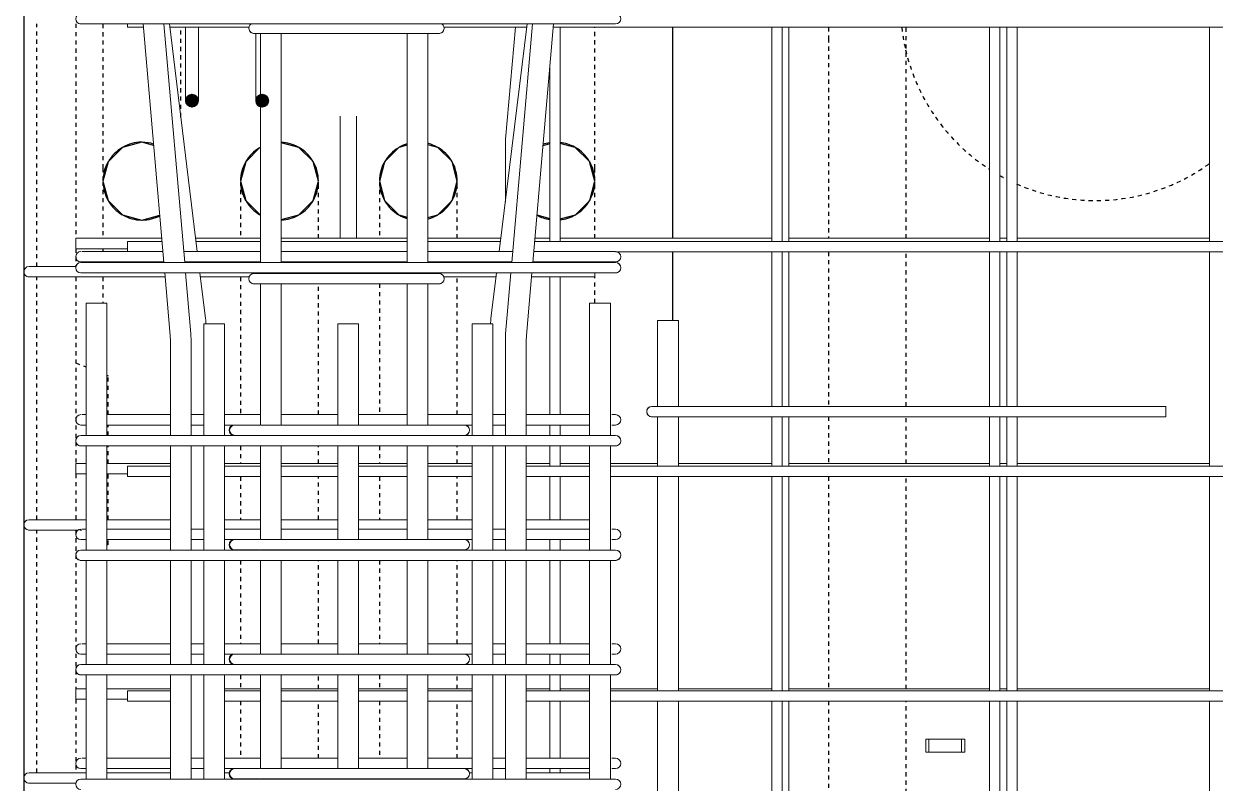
# Model space of a CAD drawing. Header units: millimetres. Extents: x -1209 to 17985, y -2296 to 18684.
# Drawn here: x 1089 to 2007, y -909 to -324 of the extents above; entities that cross this region are included whole.
import ezdxf

# ---------------------------------------------------------------- set-up
doc = ezdxf.new("R2010")
doc.units = ezdxf.units.MM
doc.linetypes.add('Dash', pattern=[6.36, 3.18, -3.18])
for name, color, linetype, lineweight in [('A-GENM', 13, 'Continuous', 18), ('A-WALL', 113, 'Continuous', 25), ('A-WALL-HDLN', 110, 'Dash', 25), ('S-RBAR', 171, 'Continuous', 18)]:
    doc.layers.add(name, color=color, linetype=linetype, lineweight=lineweight)

# ---------------------------------------------------------------- blocks, each defined once
blk = doc.blocks.new('RR spread anchor face based - RR-SA-2_5-150-V4-Elevation Front Copy 1')
at = {"layer": 'A-GENM'}
for p, q in [((1783.8, 574.9), (1786.3, 574.9)), ((1783.8, 564.9), (1783.8, 574.9)), ((1786.3, 574.9), (1811.3, 574.9)), ((1786.3, 574.9), (1786.3, 564.9)), ((1811.3, 574.9), (1813.8, 574.9)), ((1811.3, 574.9), (1811.3, 564.9)), ((1813.8, 574.9), (1813.8, 564.9)), ((1786.3, 564.9), (1783.8, 564.9)), ((1811.3, 564.9), (1786.3, 564.9)), ((1813.8, 564.9), (1811.3, 564.9))]:
    blk.add_line(p, q, dxfattribs=at)
blk = doc.blocks.new('12_7Ø_ Lifting Insert_COLUMN - 12_9Ø Lifting insert-V7-Elevation Front Copy 1')
at = {"layer": 'A-GENM', "flags": 128}
for points in [[(1332.45, -395), (1332.45, -399.08), (1332.45, -410.64), (1332.45, -427.81), (1332.45, -447.78), (1332.45, -467.3), (1332.45, -483.18), (1332.45, -489.04)], [(1345.15, -489.04), (1345.15, -479.36), (1345.15, -462.19), (1345.15, -442.22), (1345.15, -422.7), (1345.15, -406.82), (1345.15, -397.16), (1345.15, -395)]]:
    blk.add_lwpolyline(points, dxfattribs=at)

msp = doc.modelspace()

# ---------------------------------------------------------------- hatches: boundary and pattern name
at = {"layer": 'S-RBAR'}
h = msp.add_hatch(color=256, dxfattribs=at)
edge = h.paths.add_edge_path()
edge.add_arc((1218.35782, -383), 5, 0, 360)
for points in [[(1218.35782, -388), (1223.35782, -383), (1218.35782, -378), (1213.35782, -383), (1216.05902, -385.7012)], [(1272.4774, -388), (1277.4774, -383), (1272.4774, -378), (1267.4774, -383)]]:
    msp.add_hatch(color=256, dxfattribs=at).paths.add_polyline_path(points)
h = msp.add_hatch(color=256, dxfattribs=at)
edge = h.paths.add_edge_path()
edge.add_arc((1272.4774, -383), 5, 0, 360)

# ---------------------------------------------------------------- linework, layer by layer
at = {"layer": 'A-WALL'}
for p, q in [((1088.80383, 3040), (1088.80383, -1395)), ((1588.80383, -489.03563), (1588.80383, -326.45162)), ((1188.84984, -417.41099), (1179.80383, -415)), ((1494.0816, -416.26868), (1488.73222, -417.70585)), ((1179.80383, -475), (1193.52966, -471.3124)), ((1484.09813, -471.08055), (1494.0816, -473.74141)), ((1588.80383, -552.5), (1588.80383, -499.54302))]:
    msp.add_line(p, q, dxfattribs=at)
at = {"layer": 'A-WALL', "flags": 128}
for points in [[(1179.80383, -415), (1164.76932, -419.03919), (1153.7833, -430.06909), (1149.80383, -445)], [(1270.76932, -419.03919), (1259.7833, -430.06909), (1255.80383, -445)], [(1315.80383, -445), (1311.76464, -429.96549), (1300.73474, -418.97947), (1287.15383, -415.35981)], [(1384.20383, -417.31049), (1377.76932, -419.03919), (1366.7833, -430.06909), (1362.80383, -445)], [(1422.80383, -445), (1418.76464, -429.96549), (1407.73474, -418.97947), (1400.20383, -416.97229)], [(1528.80383, -445), (1524.76464, -429.96549), (1513.73474, -418.97947), (1502.0816, -415.87361)], [(1149.80383, -445), (1153.84302, -460.03451), (1164.87292, -471.02053), (1179.80383, -475)], [(1255.80383, -445), (1259.84302, -460.03451), (1270.87292, -471.02053)], [(1287.15383, -474.63731), (1300.83834, -470.96081), (1311.82436, -459.93091), (1315.80383, -445)], [(1315.80383, -448.71254), (1315.80383, -448.22689), (1315.80383, -447.73917)], [(1362.80383, -445), (1366.84302, -460.03451), (1377.87292, -471.02053), (1384.20383, -472.70788)], [(1400.20383, -473.01191), (1407.83834, -470.96081), (1418.82436, -459.93091), (1422.80383, -445)], [(1422.80383, -448.71254), (1422.80383, -448.22689), (1422.80383, -447.73917)], [(1502.0816, -474.11939), (1513.83834, -470.96081), (1524.82436, -459.93091), (1528.80383, -445)], [(1528.80383, -448.71254), (1528.80383, -448.22689), (1528.80383, -447.73917)]]:
    msp.add_lwpolyline(points, dxfattribs=at)
at = {"layer": 'A-WALL'}
for centre, start, end in [((1179.80383, -445), 120.8347708, 149.60069992), ((1179.80383, -445), 90.7227693, 119.42205112), ((1179.80383, -445), 72.50360087, 89.26614841), ((1285.80383, -445), 120.8347708, 149.60069992), ((1285.80383, -445), 61.01893022, 87.39200027), ((1285.80383, -445), 30.83543756, 59.60001266), ((1392.80383, -445), 120.8347708, 149.60069992), ((1392.80383, -445), 106.73195402, 119.42205112), ((1392.80383, -445), 61.01893022, 75), ((1392.80383, -445), 30.83543756, 59.60001266), ((1498.80383, -445), 99.12263875, 109.64686812), ((1498.80383, -445), 61.01893022, 83.66782553), ((1498.80383, -445), 30.83543756, 59.60001266), ((1179.80383, -445), 150.68649768, 179.60535936), ((1285.80383, -445), 150.68649768, 179.60535936), ((1285.80383, -445), 0.39156527, 29.75661471), ((1392.80383, -445), 150.68649768, 179.60535936), ((1392.80383, -445), 0.39156527, 29.75661471), ((1498.80383, -445), 0.39156527, 29.75661471), ((1179.80383, -445), 180.4444818, 209.70316142), ((1285.80383, -445), 180.4444818, 209.70316142), ((1285.80383, -445), 330.73877595, 359.55201511), ((1392.80383, -445), 180.4444818, 209.70316142), ((1392.80383, -445), 330.73877595, 359.55201511), ((1498.80383, -445), 330.73877595, 359.55201511), ((1179.80383, -445), 210.81679284, 239.61923057), ((1285.80383, -445), 210.81679284, 239.61923057), ((1285.80383, -445), 300.81588598, 329.6201653), ((1392.80383, -445), 210.81679284, 239.61923057), ((1392.80383, -445), 300.81588598, 329.6201653), ((1498.80383, -445), 300.81588598, 329.6201653), ((1179.80383, -445), 241.01732796, 269.26778334), ((1179.80383, -445), 270.72113191, 297.39254806), ((1285.80383, -445), 272.60799973, 299.42370512), ((1392.80383, -445), 241.01732796, 253.26804598), ((1392.80383, -445), 285, 299.42370512), ((1498.80383, -445), 241.01732796, 260.87736125), ((1498.80383, -445), 276.33217447, 299.42370512)]:
    msp.add_arc(centre, 30, start, end, dxfattribs=at)
at = {"layer": 'A-WALL-HDLN'}
for p, q in [((1098.80641, -510.81818), (1098.80641, -323.77273)), ((1128.80383, -323.77273), (1128.80383, -489.03563)), ((1768.8071, -489.03563), (1768.8071, -326.45162)), ((1708.8071, -335), (1708.8071, -489.03563)), ((1149.80383, -435), (1149.80383, -444.61993)), ((1528.80383, -444.61993), (1528.80383, -435)), ((1315.80383, -447.72607), (1315.80383, -445.38007)), ((1422.80383, -447.72607), (1422.80383, -445.38007)), ((1528.80383, -447.72607), (1528.80383, -445.38007)), ((1128.80383, -497.03563), (1128.80383, -510.81818)), ((1149.80383, -497.03563), (1149.80383, -499.22897)), ((1708.8071, -499.54302), (1708.8071, -618.58924)), ((1768.8071, -618.58924), (1768.8071, -499.54302)), ((1149.80383, -507.22897), (1149.80383, -507.71982)), ((1255.80383, -507.22897), (1255.80383, -507.71982)), ((1315.80383, -507.71982), (1315.80383, -507.22897)), ((1362.80383, -507.22897), (1362.80383, -507.71982)), ((1422.80383, -507.71982), (1422.80383, -507.22897)), ((1528.80383, -507.71982), (1528.80383, -507.22897)), ((1098.80641, -705.86364), (1098.80641, -518.81818)), ((1128.80383, -518.81818), (1128.80383, -662.6285)), ((1149.80383, -518.81818), (1149.80383, -538.93359)), ((1255.80383, -518.81818), (1255.80383, -624.93359)), ((1422.80383, -624.93359), (1422.80383, -518.81818)), ((1528.80383, -538.93359), (1528.80383, -518.81818)), ((1315.80383, -624.93359), (1315.80383, -524.14726)), ((1362.80383, -524.14726), (1362.80383, -624.93359)), ((1128.85344, -585.01984), (1136.80383, -588.2)), ((1152.80383, -594.6), (1153.80383, -595)), ((1153.80383, -624.93359), (1153.80383, -595)), ((1153.80383, -641), (1153.80383, -632.93359)), ((1708.8071, -626.58924), (1708.8071, -662.6285)), ((1768.8071, -662.6285), (1768.8071, -626.58924)), ((1153.80383, -662.6285), (1153.80383, -649)), ((1255.80383, -649), (1255.80383, -662.6285)), ((1315.80383, -662.6285), (1315.80383, -649)), ((1362.80383, -649), (1362.80383, -662.6285)), ((1422.80383, -662.6285), (1422.80383, -649)), ((1128.80383, -670.6285), (1128.80383, -705.86364)), ((1153.80383, -705.86364), (1153.80383, -670.6285)), ((1255.80383, -672.63441), (1255.80383, -705.86364)), ((1315.80383, -705.86364), (1315.80383, -672.63441)), ((1362.80383, -672.63441), (1362.80383, -705.86364)), ((1422.80383, -705.86364), (1422.80383, -672.63441)), ((1708.8071, -672.63441), (1708.8071, -836.22138)), ((1768.8071, -836.22138), (1768.8071, -672.63441)), ((1098.80641, -900.90909), (1098.80641, -713.86364)), ((1128.80383, -713.86364), (1128.80383, -836.22138)), ((1153.80383, -725), (1152.80383, -725.4)), ((1153.80383, -725), (1153.80383, -721.18359)), ((1129.4117, -734.75685), (1128.85344, -734.98016)), ((1255.80383, -737.25), (1255.80383, -801.43359)), ((1315.80383, -801.43359), (1315.80383, -737.25)), ((1362.80383, -737.25), (1362.80383, -801.43359)), ((1422.80383, -801.43359), (1422.80383, -737.25)), ((1255.80383, -825.5), (1255.80383, -836.22138)), ((1315.80383, -836.22138), (1315.80383, -825.5)), ((1362.80383, -825.5), (1362.80383, -836.22138)), ((1422.80383, -836.22138), (1422.80383, -825.5)), ((1128.80383, -844.22138), (1128.80383, -900.90909)), ((1255.80383, -845.72581), (1255.80383, -889.68359)), ((1315.80383, -889.68359), (1315.80383, -845.72581)), ((1362.80383, -845.72581), (1362.80383, -889.68359)), ((1422.80383, -889.68359), (1422.80383, -845.72581)), ((1708.8071, -845.72581), (1708.8071, -948.23915)), ((1768.8071, -948.23915), (1768.8071, -845.72581))]:
    msp.add_line(p, q, dxfattribs=at)
at = {"layer": 'A-WALL-HDLN', "flags": 128}
for points in [[(1149.80383, -323.89545), (1149.80383, -339.29786), (1149.80383, -375.3611), (1149.80383, -414.0097), (1149.80383, -435)], [(1209.80383, -395.6556), (1209.80383, -358.01679), (1209.80383, -326.45162)], [(1528.80383, -435), (1528.80383, -395.6556), (1528.80383, -358.01679), (1528.80383, -326.45162)], [(1708.8071, -326.45162), (1708.8071, -330.01104), (1708.8071, -335)], [(1149.80383, -445.38007), (1149.80383, -449.09776), (1149.80383, -460.97126), (1149.80383, -479.40413), (1149.80383, -489.03563)], [(1255.80383, -445.38007), (1255.80383, -449.09776), (1255.80383, -460.97126), (1255.80383, -479.40413), (1255.80383, -489.03563)], [(1315.80383, -489.03563), (1315.80383, -477.03834), (1315.80383, -459.26556), (1315.80383, -448.72559)], [(1362.80383, -445.38007), (1362.80383, -449.09776), (1362.80383, -460.97126), (1362.80383, -479.40413), (1362.80383, -489.03563)], [(1422.80383, -489.03563), (1422.80383, -477.03834), (1422.80383, -459.26556), (1422.80383, -448.72559)], [(1528.80383, -489.03563), (1528.80383, -477.03834), (1528.80383, -459.26556), (1528.80383, -448.72559)]]:
    msp.add_lwpolyline(points, dxfattribs=at)
at = {"layer": 'A-WALL-HDLN'}
for start, end in [(186.37938794, 192.75741776), (193.04860237, 236.89942866), (246.18284302, 306.29250798), (240.65449053, 242.86583153)]:
    msp.add_arc((1914.41051, -309.94055), 150, start, end, dxfattribs=at)
at = {"layer": 'S-RBAR'}
for p, q in [((1152.80383, -323.89545), (1132.80383, -323.89545)), ((1152.80383, -323.89545), (1524.80383, -323.89545)), ((1168.80383, -326.45162), (1168.80383, -323.89545)), ((1168.80383, -326.45162), (1180.95258, -326.45162)), ((1196.69061, -507.71982), (1180.73065, -323.89545)), ((1212.7508, -507.71982), (1196.79084, -323.89545)), ((1222.47337, -499.22897), (1200.94512, -323.89545)), ((1201.25897, -326.45162), (1262.29135, -326.45162)), ((1213.35782, -326.45162), (1213.35782, -348)), ((1223.35782, -326.45162), (1223.35782, -348)), ((1412.60437, -326.45162), (1476.34869, -326.45162)), ((1455.13429, -499.22897), (1476.66254, -323.89545)), ((1460.08499, -412.68143), (1467.57162, -326.45162)), ((1464.85686, -507.71982), (1480.81682, -323.89545)), ((1480.91705, -507.71982), (1496.87701, -323.89545)), ((1496.65508, -326.45162), (2518.80383, -326.45162)), ((1502.0816, -491.54302), (1502.0816, -326.45162)), ((1538.94597, -323.89545), (1524.80383, -323.89545)), ((1544.80383, -323.89545), (1538.94597, -323.89545)), ((1544.80383, -323.89545), (1538.94597, -323.89545)), ((1665.09781, -491.54302), (1665.09781, -326.45162)), ((1673.09781, -491.54302), (1673.09781, -326.45162)), ((1678.20198, -491.54302), (1678.20198, -326.45162)), ((1832.98901, -491.54302), (1832.98901, -326.45162)), ((1840.98901, -491.54302), (1840.98901, -326.45162)), ((1846.32235, -491.54302), (1846.32235, -326.45162)), ((1854.32235, -491.54302), (1854.32235, -326.45162)), ((2002.44272, -491.54302), (2002.44272, -326.45162)), ((1272.05572, -331.16171), (1266.19786, -331.16171)), ((1267.4774, -331.16171), (1267.4774, -348)), ((1271.15383, -401.82469), (1271.15383, -331.16171)), ((1286.19786, -331.16171), (1272.05572, -331.16171)), ((1286.19786, -331.16171), (1388.69786, -331.16171)), ((1287.15383, -401.82469), (1287.15383, -331.16171)), ((1384.20383, -507.71982), (1384.20383, -331.16171)), ((1408.69786, -331.16171), (1388.69786, -331.16171)), ((1400.20383, -507.71982), (1400.20383, -331.16171)), ((1213.35782, -348), (1213.35782, -383)), ((1223.35782, -348), (1223.35782, -383)), ((1267.4774, -348), (1267.4774, -383)), ((1494.0816, -491.54302), (1494.0816, -356.09247)), ((1218.35782, -378), (1213.35782, -383)), ((1213.35782, -383), (1216.05902, -385.7012)), ((1223.35782, -383), (1218.35782, -378)), ((1218.35782, -388), (1223.35782, -383)), ((1272.4774, -378), (1267.4774, -383)), ((1267.4774, -383), (1272.4774, -388)), ((1277.4774, -383), (1272.4774, -378)), ((1272.4774, -388), (1277.4774, -383)), ((1216.05902, -385.7012), (1218.35782, -388)), ((1271.15383, -406.69946), (1271.15383, -401.82469)), ((1287.15383, -406.69946), (1287.15383, -401.82469)), ((1271.15383, -507.71982), (1271.15383, -406.69946)), ((1287.15383, -507.71982), (1287.15383, -406.69946)), ((1459.84418, -418.24817), (1460.08499, -412.68143)), ((1459.84418, -460.87003), (1459.84418, -418.24817)), ((1128.80383, -489.03563), (1195.06842, -489.03563)), ((1128.80383, -497.03563), (1128.80383, -489.03563)), ((1168.80383, -491.54302), (1195.28611, -491.54302)), ((1168.80383, -499.22897), (1168.80383, -491.54302)), ((1221.22178, -489.03563), (1271.15383, -489.03563)), ((1221.52965, -491.54302), (1271.15383, -491.54302)), ((1287.15383, -489.03563), (1384.20383, -489.03563)), ((1287.15383, -491.54302), (1384.20383, -491.54302)), ((1400.20383, -489.03563), (1456.38588, -489.03563)), ((1400.20383, -491.54302), (1456.07801, -491.54302)), ((1482.32155, -491.54302), (2518.80383, -491.54302)), ((1482.53924, -489.03563), (1494.0816, -489.03563)), ((1502.0816, -489.03563), (1665.09781, -489.03563)), ((1678.20198, -489.03563), (1832.98901, -489.03563)), ((1840.98901, -489.03563), (1846.32235, -489.03563)), ((1854.32235, -489.03563), (2002.44272, -489.03563)), ((1128.80383, -497.03563), (1168.80383, -497.03563)), ((1133.48531, -499.22897), (1138.66169, -499.22897)), ((1138.66169, -499.22897), (1152.80383, -499.22897)), ((1195.95342, -499.22897), (1152.80383, -499.22897)), ((1271.15383, -499.22897), (1212.01361, -499.22897)), ((1384.20383, -499.22897), (1287.15383, -499.22897)), ((1465.59405, -499.22897), (1400.20383, -499.22897)), ((1524.80383, -499.22897), (1481.65424, -499.22897)), ((1524.80383, -499.22897), (1538.94597, -499.22897)), ((1538.94597, -499.22897), (1544.80383, -499.22897)), ((1544.80383, -499.54302), (1545.81571, -499.54302)), ((1546.26823, -499.54302), (2518.80383, -499.54302)), ((1665.09781, -618.58924), (1665.09781, -499.54302)), ((1673.09781, -618.58924), (1673.09781, -499.54302)), ((1678.20198, -618.58924), (1678.20198, -499.54302)), ((1832.98901, -618.58924), (1832.98901, -499.54302)), ((1840.98901, -618.58924), (1840.98901, -499.54302)), ((1846.32235, -618.58924), (1846.32235, -499.54302)), ((1854.32235, -618.58924), (1854.32235, -499.54302)), ((2002.44272, -664.63441), (2002.44272, -499.54302)), ((1112.80383, -510.81818), (1092.80383, -510.81818)), ((1112.80383, -510.81818), (1128.92253, -510.81818)), ((1132.80383, -507.22897), (1152.80383, -507.22897)), ((1152.80383, -507.71982), (1132.80383, -507.71982)), ((1196.648, -507.22897), (1152.80383, -507.22897)), ((1152.80383, -507.71982), (1524.80383, -507.71982)), ((1271.15383, -507.22897), (1212.70819, -507.22897)), ((1223.51591, -507.71982), (1223.45564, -507.22897)), ((1384.20383, -507.22897), (1287.15383, -507.22897)), ((1464.89947, -507.22897), (1400.20383, -507.22897)), ((1454.09175, -507.71982), (1454.15202, -507.22897)), ((1524.80383, -507.22897), (1480.95966, -507.22897)), ((1494.0816, -507.71982), (1494.0816, -507.22897)), ((1502.0816, -507.71982), (1502.0816, -507.22897)), ((1524.80383, -507.22897), (1544.80383, -507.22897)), ((1544.80383, -507.71982), (1524.80383, -507.71982)), ((1544.80383, -507.71982), (1524.80383, -507.71982)), ((1112.80383, -518.81818), (1092.80383, -518.81818)), ((1112.80383, -518.81818), (1197.65419, -518.81818)), ((1152.80383, -515.71982), (1132.80383, -515.71982)), ((1152.80383, -515.71982), (1524.80383, -515.71982)), ((1201.58264, -564.06537), (1197.38519, -515.71982)), ((1217.52267, -562.68143), (1213.44538, -515.71982)), ((1228.81596, -550.88523), (1224.49819, -515.71982)), ((1224.87862, -518.81818), (1262.71705, -518.81818)), ((1286.19786, -516.14726), (1266.19786, -516.14726)), ((1286.19372, -516.14726), (1272.09313, -516.14726)), ((1286.19786, -516.14726), (1388.69786, -516.14726)), ((1408.69786, -516.14726), (1388.69786, -516.14726)), ((1412.17867, -518.81818), (1452.72904, -518.81818)), ((1448.7917, -550.88523), (1453.10947, -515.71982)), ((1460.08499, -562.68143), (1464.16228, -515.71982)), ((1476.02502, -564.06537), (1480.22247, -515.71982)), ((1479.95347, -518.81818), (1528.80383, -518.81818)), ((1494.0816, -624.93359), (1494.0816, -518.81818)), ((1502.0816, -624.93359), (1502.0816, -518.81818)), ((1538.94597, -515.71982), (1524.80383, -515.71982)), ((1528.80383, -518.81818), (1528.80383, -515.71982)), ((1544.80383, -515.71982), (1538.94597, -515.71982)), ((1544.80383, -515.71982), (1538.94597, -515.71982)), ((1272.05572, -524.14726), (1266.19786, -524.14726)), ((1271.15383, -632.93359), (1271.15383, -524.14726)), ((1286.19786, -524.14726), (1272.05572, -524.14726)), ((1286.19786, -524.14726), (1388.69786, -524.14726)), ((1287.15383, -632.93359), (1287.15383, -524.14726)), ((1384.20383, -551.82469), (1384.20383, -524.14726)), ((1408.69786, -524.14726), (1388.69786, -524.14726)), ((1400.20383, -551.82469), (1400.20383, -524.14726)), ((1136.80383, -538.93359), (1136.80383, -641)), ((1136.80383, -538.93359), (1152.80383, -538.93359)), ((1152.80383, -538.93359), (1152.80383, -641)), ((1540.80383, -538.93359), (1524.80383, -538.93359)), ((1524.80383, -641), (1524.80383, -538.93359)), ((1540.80383, -641), (1540.80383, -538.93359)), ((1227.40383, -555), (1227.40383, -641)), ((1227.40383, -555), (1243.40383, -555)), ((1243.40383, -555), (1243.40383, -641)), ((1330.80383, -555), (1330.80383, -632.93359)), ((1330.80383, -555), (1346.80383, -555)), ((1346.80383, -555), (1346.80383, -632.93359)), ((1384.20383, -556.69946), (1384.20383, -551.82469)), ((1384.20383, -632.93359), (1384.20383, -556.69946)), ((1400.20383, -556.69946), (1400.20383, -551.82469)), ((1400.20383, -632.93359), (1400.20383, -556.69946)), ((1434.20383, -555), (1434.20383, -641)), ((1434.20383, -555), (1450.20383, -555)), ((1450.20383, -555), (1450.20383, -641)), ((1577.21798, -552.5), (1577.21798, -618.58924)), ((1577.21798, -552.5), (1593.21798, -552.5)), ((1593.21798, -552.5), (1593.21798, -618.58924)), ((1201.76348, -568.24817), (1201.58264, -564.06537)), ((1201.76348, -641), (1201.76348, -568.24817)), ((1217.76348, -568.24817), (1217.52267, -562.68143)), ((1217.76348, -641), (1217.76348, -568.24817)), ((1459.84418, -568.24817), (1460.08499, -562.68143)), ((1459.84418, -641), (1459.84418, -568.24817)), ((1475.84418, -568.24817), (1476.02502, -564.06537)), ((1475.84418, -641), (1475.84418, -568.24817)), ((1608.80383, -618.58924), (1572.80383, -618.58924)), ((1608.80383, -618.58924), (1968.80383, -618.58924)), ((1968.80383, -626.58924), (1968.80383, -618.58924)), ((1132.80383, -632.93359), (1136.50361, -632.93359)), ((1133.48531, -624.93359), (1136.26863, -624.93359)), ((1201.76348, -624.93359), (1152.80383, -624.93359)), ((1201.76348, -632.93359), (1152.80383, -632.93359)), ((1227.40383, -624.93359), (1217.76348, -624.93359)), ((1227.40383, -632.93359), (1217.76348, -632.93359)), ((1271.15383, -624.93359), (1243.40383, -624.93359)), ((1251.01521, -632.93359), (1243.40383, -632.93359)), ((1271.01521, -632.93359), (1251.01521, -632.93359)), ((1271.41521, -632.93359), (1408.19784, -632.93359)), ((1330.80383, -624.93359), (1287.15383, -624.93359)), ((1384.20383, -624.93359), (1346.80383, -624.93359)), ((1434.20383, -624.93359), (1400.20383, -624.93359)), ((1428.19784, -632.93359), (1408.19784, -632.93359)), ((1434.20383, -632.93359), (1428.19784, -632.93359)), ((1459.84418, -624.93359), (1450.20383, -624.93359)), ((1459.84418, -632.93359), (1450.20383, -632.93359)), ((1524.80383, -624.93359), (1475.84418, -624.93359)), ((1524.80383, -632.93359), (1475.84418, -632.93359)), ((1494.0816, -641), (1494.0816, -632.93359)), ((1502.0816, -641), (1502.0816, -632.93359)), ((1541.9959, -624.93359), (1544.80383, -624.93359)), ((1541.9959, -632.93359), (1544.80383, -632.93359)), ((1608.80383, -626.58924), (1572.80383, -626.58924)), ((1577.21798, -626.58924), (1577.21798, -664.63441)), ((1593.21798, -626.58924), (1593.21798, -664.63441)), ((1608.80383, -626.58924), (1968.80383, -626.58924)), ((1665.09781, -664.63441), (1665.09781, -626.58924)), ((1673.09781, -664.63441), (1673.09781, -626.58924)), ((1678.20198, -664.63441), (1678.20198, -626.58924)), ((1832.98901, -664.63441), (1832.98901, -626.58924)), ((1840.98901, -664.63441), (1840.98901, -626.58924)), ((1846.32235, -664.63441), (1846.32235, -626.58924)), ((1854.32235, -664.63441), (1854.32235, -626.58924)), ((1152.80383, -641), (1132.80383, -641)), ((1152.80383, -641), (1524.80383, -641)), ((1256.87307, -640.93359), (1251.01521, -640.93359)), ((1271.01521, -640.93359), (1256.87307, -640.93359)), ((1271.41521, -640.93359), (1408.19784, -640.93359)), ((1428.19784, -640.93359), (1408.19784, -640.93359)), ((1544.80383, -641), (1524.80383, -641)), ((1544.80383, -641), (1524.80383, -641)), ((1152.80383, -649), (1132.80383, -649)), ((1136.80383, -649), (1136.80383, -729.25)), ((1152.80383, -649), (1524.80383, -649)), ((1152.80383, -649), (1152.80383, -729.25)), ((1201.76348, -729.25), (1201.76348, -649)), ((1217.76348, -729.25), (1217.76348, -649)), ((1227.40383, -649), (1227.40383, -729.25)), ((1243.40383, -649), (1243.40383, -729.25)), ((1271.15383, -721.18359), (1271.15383, -649)), ((1287.15383, -721.18359), (1287.15383, -649)), ((1330.80383, -649), (1330.80383, -721.18359)), ((1346.80383, -649), (1346.80383, -721.18359)), ((1384.20383, -721.18359), (1384.20383, -649)), ((1400.20383, -721.18359), (1400.20383, -649)), ((1434.20383, -649), (1434.20383, -729.25)), ((1450.20383, -649), (1450.20383, -729.25)), ((1459.84418, -729.25), (1459.84418, -649)), ((1475.84418, -729.25), (1475.84418, -649)), ((1494.0816, -664.63441), (1494.0816, -649)), ((1502.0816, -664.63441), (1502.0816, -649)), ((1538.94597, -649), (1524.80383, -649)), ((1524.80383, -729.25), (1524.80383, -649)), ((1544.80383, -649), (1538.94597, -649)), ((1544.80383, -649), (1538.94597, -649)), ((1540.80383, -729.25), (1540.80383, -649)), ((1128.80383, -662.6285), (1136.80383, -662.6285)), ((1128.80383, -670.6285), (1128.80383, -662.6285)), ((1152.80383, -662.6285), (1201.76348, -662.6285)), ((1168.80383, -664.63441), (1201.76348, -664.63441)), ((1168.80383, -672.63441), (1168.80383, -664.63441)), ((1243.40383, -662.6285), (1271.15383, -662.6285)), ((1243.40383, -664.63441), (1271.15383, -664.63441)), ((1287.15383, -662.6285), (1330.80383, -662.6285)), ((1287.15383, -664.63441), (1330.80383, -664.63441)), ((1346.80383, -662.6285), (1384.20383, -662.6285)), ((1346.80383, -664.63441), (1384.20383, -664.63441)), ((1400.20383, -662.6285), (1434.20383, -662.6285)), ((1400.20383, -664.63441), (1434.20383, -664.63441)), ((1475.84418, -662.6285), (1494.0816, -662.6285)), ((1475.84418, -664.63441), (1524.80383, -664.63441)), ((1502.0816, -662.6285), (1524.80383, -662.6285)), ((1540.80383, -662.6285), (1577.21798, -662.6285)), ((1540.80383, -664.63441), (2518.80383, -664.63441)), ((1593.21798, -662.6285), (1665.09781, -662.6285)), ((1678.20198, -662.6285), (1832.98901, -662.6285)), ((1840.98901, -662.6285), (1846.32235, -662.6285)), ((1854.32235, -662.6285), (2002.44272, -662.6285)), ((1128.80383, -670.6285), (1136.80383, -670.6285)), ((1152.80383, -670.6285), (1168.80383, -670.6285)), ((1168.80383, -672.63441), (1201.76348, -672.63441)), ((1243.40383, -672.63441), (1271.15383, -672.63441)), ((1287.15383, -672.63441), (1330.80383, -672.63441)), ((1346.80383, -672.63441), (1384.20383, -672.63441)), ((1400.20383, -672.63441), (1434.20383, -672.63441)), ((1475.84418, -672.63441), (1524.80383, -672.63441)), ((1494.0816, -705.86364), (1494.0816, -672.63441)), ((1502.0816, -705.86364), (1502.0816, -672.63441)), ((1540.80383, -672.63441), (2518.80383, -672.63441)), ((1577.21798, -672.63441), (1577.21798, -837.72581)), ((1593.21798, -672.63441), (1593.21798, -837.72581)), ((1665.09781, -837.72581), (1665.09781, -672.63441)), ((1673.09781, -837.72581), (1673.09781, -672.63441)), ((1678.20198, -837.72581), (1678.20198, -672.63441)), ((1832.98901, -837.72581), (1832.98901, -672.63441)), ((1840.98901, -837.72581), (1840.98901, -672.63441)), ((1846.32235, -837.72581), (1846.32235, -672.63441)), ((1854.32235, -837.72581), (1854.32235, -672.63441)), ((2002.44272, -837.72581), (2002.44272, -672.63441)), ((1112.80383, -705.86364), (1092.80383, -705.86364)), ((1112.80383, -705.86364), (1136.80383, -705.86364)), ((1152.80383, -705.86364), (1201.76348, -705.86364)), ((1243.40383, -705.86364), (1271.15383, -705.86364)), ((1287.15383, -705.86364), (1330.80383, -705.86364)), ((1346.80383, -705.86364), (1384.20383, -705.86364)), ((1400.20383, -705.86364), (1434.20383, -705.86364)), ((1475.84418, -705.86364), (1524.80383, -705.86364)), ((1112.80383, -713.86364), (1092.80383, -713.86364)), ((1112.80383, -713.86364), (1130.69322, -713.86364)), ((1131.84014, -713.86364), (1133.42738, -713.86364)), ((1133.48531, -713.18359), (1136.26863, -713.18359)), ((1201.76348, -713.18359), (1152.80383, -713.18359)), ((1227.40383, -713.18359), (1217.76348, -713.18359)), ((1271.15383, -713.18359), (1243.40383, -713.18359)), ((1330.80383, -713.18359), (1287.15383, -713.18359)), ((1384.20383, -713.18359), (1346.80383, -713.18359)), ((1434.20383, -713.18359), (1400.20383, -713.18359)), ((1459.84418, -713.18359), (1450.20383, -713.18359)), ((1524.80383, -713.18359), (1475.84418, -713.18359)), ((1541.9959, -713.18359), (1544.80383, -713.18359)), ((1132.80383, -721.18359), (1136.50361, -721.18359)), ((1201.76348, -721.18359), (1152.80383, -721.18359)), ((1227.40383, -721.18359), (1217.76348, -721.18359)), ((1251.01521, -721.18359), (1243.40383, -721.18359)), ((1271.01521, -721.18359), (1251.01521, -721.18359)), ((1271.41521, -721.18359), (1408.19784, -721.18359)), ((1428.19784, -721.18359), (1408.19784, -721.18359)), ((1434.20383, -721.18359), (1428.19784, -721.18359)), ((1459.84418, -721.18359), (1450.20383, -721.18359)), ((1524.80383, -721.18359), (1475.84418, -721.18359)), ((1494.0816, -729.25), (1494.0816, -721.18359)), ((1502.0816, -729.25), (1502.0816, -721.18359)), ((1541.9959, -721.18359), (1544.80383, -721.18359)), ((1152.80383, -729.25), (1132.80383, -729.25)), ((1152.80383, -729.25), (1524.80383, -729.25)), ((1256.87307, -729.18359), (1251.01521, -729.18359)), ((1271.01521, -729.18359), (1256.87307, -729.18359)), ((1271.41521, -729.18359), (1408.19784, -729.18359)), ((1428.19784, -729.18359), (1408.19784, -729.18359)), ((1544.80383, -729.25), (1524.80383, -729.25)), ((1544.80383, -729.25), (1524.80383, -729.25)), ((1152.80383, -737.25), (1132.80383, -737.25)), ((1136.80383, -737.25), (1136.80383, -817.5)), ((1152.80383, -737.25), (1524.80383, -737.25)), ((1152.80383, -737.25), (1152.80383, -817.5)), ((1201.76348, -817.5), (1201.76348, -737.25)), ((1217.76348, -817.5), (1217.76348, -737.25)), ((1227.40383, -737.25), (1227.40383, -817.5)), ((1243.40383, -737.25), (1243.40383, -817.5)), ((1271.15383, -809.43359), (1271.15383, -737.25)), ((1287.15383, -809.43359), (1287.15383, -737.25)), ((1330.80383, -737.25), (1330.80383, -809.43359)), ((1346.80383, -737.25), (1346.80383, -809.43359)), ((1384.20383, -809.43359), (1384.20383, -737.25)), ((1400.20383, -809.43359), (1400.20383, -737.25)), ((1434.20383, -737.25), (1434.20383, -817.5)), ((1450.20383, -737.25), (1450.20383, -817.5)), ((1459.84418, -817.5), (1459.84418, -737.25)), ((1475.84418, -817.5), (1475.84418, -737.25)), ((1494.0816, -801.43359), (1494.0816, -737.25)), ((1502.0816, -801.43359), (1502.0816, -737.25)), ((1538.94597, -737.25), (1524.80383, -737.25)), ((1524.80383, -817.5), (1524.80383, -737.25)), ((1544.80383, -737.25), (1538.94597, -737.25)), ((1544.80383, -737.25), (1538.94597, -737.25)), ((1540.80383, -817.5), (1540.80383, -737.25)), ((1133.48531, -801.43359), (1136.26863, -801.43359)), ((1201.76348, -801.43359), (1152.80383, -801.43359)), ((1227.40383, -801.43359), (1217.76348, -801.43359)), ((1271.15383, -801.43359), (1243.40383, -801.43359)), ((1330.80383, -801.43359), (1287.15383, -801.43359)), ((1384.20383, -801.43359), (1346.80383, -801.43359)), ((1434.20383, -801.43359), (1400.20383, -801.43359)), ((1459.84418, -801.43359), (1450.20383, -801.43359)), ((1524.80383, -801.43359), (1475.84418, -801.43359)), ((1541.9959, -801.43359), (1544.80383, -801.43359)), ((1132.80383, -809.43359), (1136.50361, -809.43359)), ((1201.76348, -809.43359), (1152.80383, -809.43359)), ((1227.40383, -809.43359), (1217.76348, -809.43359)), ((1251.01521, -809.43359), (1243.40383, -809.43359)), ((1271.01521, -809.43359), (1251.01521, -809.43359)), ((1271.41521, -809.43359), (1408.19784, -809.43359)), ((1428.19784, -809.43359), (1408.19784, -809.43359)), ((1434.20383, -809.43359), (1428.19784, -809.43359)), ((1459.84418, -809.43359), (1450.20383, -809.43359)), ((1524.80383, -809.43359), (1475.84418, -809.43359)), ((1494.0816, -817.5), (1494.0816, -809.43359)), ((1502.0816, -817.5), (1502.0816, -809.43359)), ((1541.9959, -809.43359), (1544.80383, -809.43359)), ((1152.80383, -817.5), (1132.80383, -817.5)), ((1152.80383, -825.5), (1132.80383, -825.5)), ((1136.80383, -825.5), (1136.80383, -905.75)), ((1152.80383, -817.5), (1524.80383, -817.5)), ((1152.80383, -825.5), (1524.80383, -825.5)), ((1152.80383, -825.5), (1152.80383, -905.75)), ((1201.76348, -905.75), (1201.76348, -825.5)), ((1217.76348, -905.75), (1217.76348, -825.5)), ((1227.40383, -825.5), (1227.40383, -905.75)), ((1243.40383, -825.5), (1243.40383, -905.75)), ((1256.87307, -817.43359), (1251.01521, -817.43359)), ((1271.01521, -817.43359), (1256.87307, -817.43359)), ((1271.15383, -897.68359), (1271.15383, -825.5)), ((1271.41521, -817.43359), (1408.19784, -817.43359)), ((1287.15383, -897.68359), (1287.15383, -825.5)), ((1330.80383, -825.5), (1330.80383, -897.68359)), ((1346.80383, -825.5), (1346.80383, -897.68359)), ((1384.20383, -897.68359), (1384.20383, -825.5)), ((1400.20383, -897.68359), (1400.20383, -825.5)), ((1428.19784, -817.43359), (1408.19784, -817.43359)), ((1434.20383, -825.5), (1434.20383, -905.75)), ((1450.20383, -825.5), (1450.20383, -905.75)), ((1459.84418, -905.75), (1459.84418, -825.5)), ((1475.84418, -905.75), (1475.84418, -825.5)), ((1494.0816, -837.72581), (1494.0816, -825.5)), ((1502.0816, -837.72581), (1502.0816, -825.5)), ((1544.80383, -817.5), (1524.80383, -817.5)), ((1544.80383, -817.5), (1524.80383, -817.5)), ((1538.94597, -825.5), (1524.80383, -825.5)), ((1524.80383, -905.75), (1524.80383, -825.5)), ((1544.80383, -825.5), (1538.94597, -825.5)), ((1544.80383, -825.5), (1538.94597, -825.5)), ((1540.80383, -905.75), (1540.80383, -825.5)), ((1128.80383, -836.22138), (1136.80383, -836.22138)), ((1128.80383, -844.22138), (1128.80383, -836.22138)), ((1128.80383, -844.22138), (1136.80383, -844.22138)), ((1152.80383, -836.22138), (1201.76348, -836.22138)), ((1152.80383, -844.22138), (1168.80383, -844.22138)), ((1168.80383, -837.72581), (1201.76348, -837.72581)), ((1168.80383, -845.72581), (1168.80383, -837.72581)), ((1243.40383, -836.22138), (1271.15383, -836.22138)), ((1243.40383, -837.72581), (1271.15383, -837.72581)), ((1287.15383, -836.22138), (1330.80383, -836.22138)), ((1287.15383, -837.72581), (1330.80383, -837.72581)), ((1346.80383, -836.22138), (1384.20383, -836.22138)), ((1346.80383, -837.72581), (1384.20383, -837.72581)), ((1400.20383, -836.22138), (1434.20383, -836.22138)), ((1400.20383, -837.72581), (1434.20383, -837.72581)), ((1475.84418, -836.22138), (1494.0816, -836.22138)), ((1475.84418, -837.72581), (1524.80383, -837.72581)), ((1502.0816, -836.22138), (1524.80383, -836.22138)), ((1540.80383, -836.22138), (1577.21798, -836.22138)), ((1540.80383, -837.72581), (2518.80383, -837.72581)), ((1593.21798, -836.22138), (1665.09781, -836.22138)), ((1678.20198, -836.22138), (1832.98901, -836.22138)), ((1840.98901, -836.22138), (1846.32235, -836.22138)), ((1854.32235, -836.22138), (2002.44272, -836.22138)), ((1168.80383, -845.72581), (1201.76348, -845.72581)), ((1243.40383, -845.72581), (1271.15383, -845.72581)), ((1287.15383, -845.72581), (1330.80383, -845.72581)), ((1346.80383, -845.72581), (1384.20383, -845.72581)), ((1400.20383, -845.72581), (1434.20383, -845.72581)), ((1475.84418, -845.72581), (1524.80383, -845.72581)), ((1494.0816, -889.68359), (1494.0816, -845.72581)), ((1502.0816, -889.68359), (1502.0816, -845.72581)), ((1540.80383, -845.72581), (2518.80383, -845.72581)), ((1577.21798, -845.72581), (1577.21798, -948.23915)), ((1593.21798, -845.72581), (1593.21798, -948.23915)), ((1665.09781, -948.23915), (1665.09781, -845.72581)), ((1673.09781, -948.23915), (1673.09781, -845.72581)), ((1678.20198, -948.23915), (1678.20198, -845.72581)), ((1832.98901, -948.23915), (1832.98901, -845.72581)), ((1840.98901, -948.23915), (1840.98901, -845.72581)), ((1846.32235, -948.23915), (1846.32235, -845.72581)), ((1854.32235, -948.23915), (1854.32235, -845.72581)), ((2002.44272, -1010.81721), (2002.44272, -845.72581)), ((1133.48531, -889.68359), (1136.26863, -889.68359)), ((1201.76348, -889.68359), (1152.80383, -889.68359)), ((1227.40383, -889.68359), (1217.76348, -889.68359)), ((1271.15383, -889.68359), (1243.40383, -889.68359)), ((1330.80383, -889.68359), (1287.15383, -889.68359)), ((1384.20383, -889.68359), (1346.80383, -889.68359)), ((1434.20383, -889.68359), (1400.20383, -889.68359)), ((1459.84418, -889.68359), (1450.20383, -889.68359)), ((1524.80383, -889.68359), (1475.84418, -889.68359)), ((1541.9959, -889.68359), (1544.80383, -889.68359)), ((1132.80383, -897.68359), (1136.50361, -897.68359)), ((1201.76348, -897.68359), (1152.80383, -897.68359)), ((1227.40383, -897.68359), (1217.76348, -897.68359)), ((1251.01521, -897.68359), (1243.40383, -897.68359)), ((1271.01521, -897.68359), (1251.01521, -897.68359)), ((1271.41521, -897.68359), (1408.19784, -897.68359)), ((1428.19784, -897.68359), (1408.19784, -897.68359)), ((1434.20383, -897.68359), (1428.19784, -897.68359)), ((1459.84418, -897.68359), (1450.20383, -897.68359)), ((1524.80383, -897.68359), (1475.84418, -897.68359)), ((1494.0816, -900.90909), (1494.0816, -897.68359)), ((1502.0816, -900.90909), (1502.0816, -897.68359)), ((1541.9959, -897.68359), (1544.80383, -897.68359)), ((1112.80383, -900.90909), (1092.80383, -900.90909)), ((1112.80383, -900.90909), (1136.80383, -900.90909)), ((1152.80383, -905.75), (1132.80383, -905.75)), ((1152.80383, -900.90909), (1201.76348, -900.90909)), ((1152.80383, -905.75), (1524.80383, -905.75)), ((1243.40383, -900.90909), (1247.11717, -900.90909)), ((1256.87307, -905.68359), (1251.01521, -905.68359)), ((1271.01521, -905.68359), (1256.87307, -905.68359)), ((1271.41521, -905.68359), (1408.19784, -905.68359)), ((1428.19784, -905.68359), (1408.19784, -905.68359)), ((1432.09588, -900.90909), (1434.20383, -900.90909)), ((1475.84418, -900.90909), (1524.80383, -900.90909)), ((1544.80383, -905.75), (1524.80383, -905.75)), ((1544.80383, -905.75), (1524.80383, -905.75)), ((1112.80383, -908.90909), (1092.80383, -908.90909)), ((1112.80383, -908.90909), (1128.91454, -908.90909))]:
    msp.add_line(p, q, dxfattribs=at)
for centre in [(1218.35782, -383), (1272.4774, -383)]:
    msp.add_circle(centre, 5, dxfattribs=at)
for centre, radius, start, end in [((1132.80383, -319.89545), 4, 90, 270), ((1544.80383, -319.89545), 4, 270, 90), ((1544.80383, -319.89545), 4, 270, 90), ((1132.80383, -319.89545), 4, 256.49406769, 270), ((1266.19786, -327.16171), 4, 124.66833778, 270), ((1266.23526, -327.16171), 4, 124.66833778, 270), ((1266.23526, -327.16171), 4, 195, 240), ((1408.69786, -327.16171), 4, 270, 55.33166222), ((1408.69786, -327.16171), 4, 300, 345), ((1266.23526, -327.16171), 4, 255, 270), ((1408.69786, -327.16171), 4, 270, 285), ((1218.35782, -383), 5, 180, 0), ((1272.4774, -383), 5, 180, 254.63333673), ((1132.80383, -503.22897), 4, 90, 270), ((1544.80383, -503.22897), 4, 270, 90), ((1092.80383, -514.81818), 4, 90, 270), ((1092.80383, -514.81818), 4, 124.90205675, 165), ((1132.80383, -511.71982), 4, 90, 270), ((1132.80383, -511.71982), 4, 120, 165), ((1544.80383, -511.71982), 4, 270, 90), ((1544.80383, -511.71982), 4, 270, 90), ((1544.80383, -511.71982), 4, 15, 60), ((1544.80383, -511.71982), 4, 300, 345), ((1092.80383, -514.81818), 4, 195, 240), ((1092.80383, -514.81818), 4, 255, 270), ((1266.19786, -520.14726), 4, 90, 270), ((1266.23526, -520.14726), 4, 90, 270), ((1266.23526, -520.14726), 4, 195, 240), ((1408.69786, -520.14726), 4, 270, 90), ((1408.69786, -520.14726), 4, 300, 345), ((1544.80383, -511.71982), 4, 270, 285), ((1266.23526, -520.14726), 4, 255, 270), ((1408.69786, -520.14726), 4, 270, 285), ((1181.17374, -556.73495), 48, 2.0722373, 7), ((1496.43392, -556.73495), 48, 173, 177.9277627), ((1572.80383, -622.58924), 4, 90, 270), ((1572.80383, -622.58924), 4, 120, 165), ((1572.80383, -622.58924), 4, 195, 240), ((1132.80383, -628.93359), 4, 90, 270), ((1251.01521, -636.93359), 4, 90, 270), ((1251.41521, -636.93359), 4, 95.65916856, 264.20444504), ((1428.19784, -636.93359), 4, 270, 90), ((1544.80383, -628.93359), 4, 270, 90), ((1572.80383, -622.58924), 4, 255, 270), ((1132.80383, -645), 4, 90, 270), ((1132.80383, -645), 4, 120, 165), ((1251.41521, -636.93359), 4, 255, 264.20444504), ((1428.19784, -636.93359), 4, 270, 285), ((1428.19784, -636.93359), 4, 15, 60), ((1428.19784, -636.93359), 4, 300, 345), ((1544.80383, -645), 4, 270, 90), ((1544.80383, -645), 4, 270, 90), ((1544.80383, -645), 4, 15, 60), ((1132.80383, -645), 4, 195, 240), ((1132.80383, -645), 4, 255, 270), ((1544.80383, -645), 4, 270, 285), ((1544.80383, -645), 4, 300, 345), ((1092.80383, -709.86364), 4, 90, 270), ((1092.80383, -709.86364), 4, 124.90205675, 165), ((1092.80383, -709.86364), 4, 195, 235.09794325), ((1092.80383, -709.86364), 4, 255, 270), ((1132.80383, -717.18359), 4, 90, 270), ((1544.80383, -717.18359), 4, 270, 90), ((1251.01521, -725.18359), 4, 90, 270), ((1251.41521, -725.18359), 4, 95.65916856, 264.20444504), ((1428.19784, -725.18359), 4, 270, 90), ((1428.19784, -725.18359), 4, 15, 60), ((1132.80383, -733.25), 4, 90, 270), ((1132.80383, -733.25), 4, 120, 165), ((1132.80383, -733.25), 4, 195, 240), ((1251.41521, -725.18359), 4, 255, 264.20444504), ((1428.19784, -725.18359), 4, 270, 285), ((1428.19784, -725.18359), 4, 300, 345), ((1544.80383, -733.25), 4, 270, 90), ((1544.80383, -733.25), 4, 270, 90), ((1544.80383, -733.25), 4, 15, 60), ((1544.80383, -733.25), 4, 300, 345), ((1132.80383, -733.25), 4, 255, 270), ((1544.80383, -733.25), 4, 270, 285), ((1132.80383, -805.43359), 4, 90, 270), ((1544.80383, -805.43359), 4, 270, 90), ((1251.01521, -813.43359), 4, 90, 270), ((1251.41521, -813.43359), 4, 95.65916856, 264.20444504), ((1428.19784, -813.43359), 4, 270, 90), ((1428.19784, -813.43359), 4, 15, 60), ((1428.19784, -813.43359), 4, 300, 345), ((1132.80383, -821.5), 4, 90, 270), ((1132.80383, -821.5), 4, 195, 240), ((1132.80383, -821.5), 4, 120, 163.07377962), ((1132.80383, -821.5), 4, 255, 270), ((1251.41521, -813.43359), 4, 255, 264.20444504), ((1428.19784, -813.43359), 4, 270, 285), ((1544.80383, -821.5), 4, 270, 90), ((1544.80383, -821.5), 4, 270, 90), ((1544.80383, -821.5), 4, 270, 285), ((1544.80383, -821.5), 4, 16.92622038, 60), ((1544.80383, -821.5), 4, 300, 345), ((1132.80383, -893.68359), 4, 90, 270), ((1544.80383, -893.68359), 4, 270, 90), ((1251.01521, -901.68359), 4, 90, 270), ((1251.41521, -901.68359), 4, 95.65916856, 264.20444504), ((1428.19784, -901.68359), 4, 270, 90), ((1428.19784, -901.68359), 4, 15, 60), ((1092.80383, -904.90909), 4, 90, 270), ((1092.80383, -904.90909), 4, 124.90205675, 165), ((1092.80383, -904.90909), 4, 195, 235.09794325), ((1092.80383, -904.90909), 4, 255, 270), ((1132.80383, -909.75), 4, 90, 270), ((1544.80383, -909.75), 4, 270, 90), ((1544.80383, -909.75), 4, 270, 90), ((1544.80383, -909.75), 4, 15, 60)]:
    msp.add_arc(centre, radius, start, end, dxfattribs=at)

# ---------------------------------------------------------------- block references
at = {"layer": 'A-GENM'}
for name, p in [('12_7Ø_ Lifting Insert_COLUMN - 12_9Ø Lifting insert-V7-Elevation Front Copy 1', (0, 0)), ('RR spread anchor face based - RR-SA-2_5-150-V4-Elevation Front Copy 1', (0, -1450))]:
    msp.add_blockref(name, p, dxfattribs=at)

doc.saveas('drawing.dxf')
